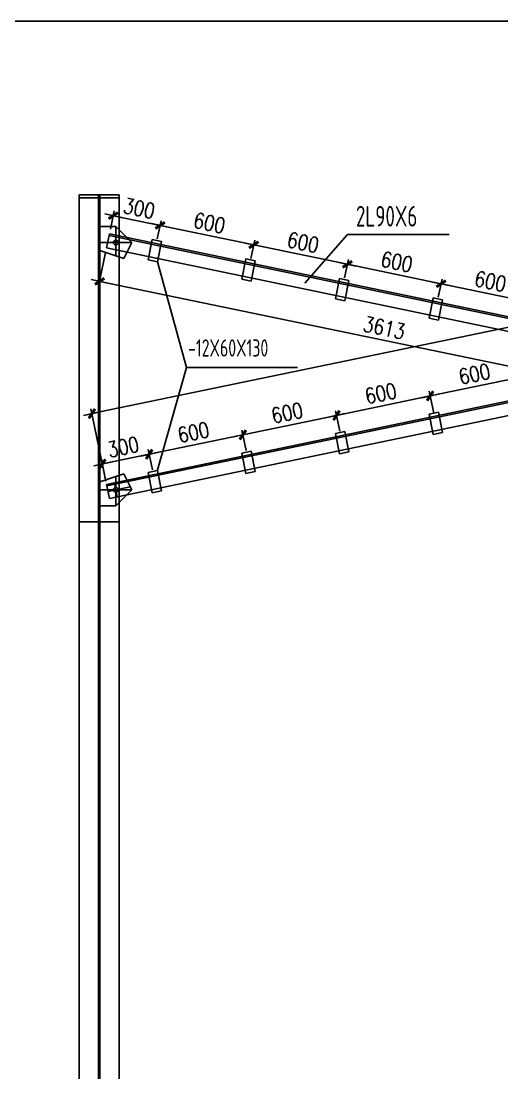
# Model space of a CAD drawing. Header units: millimetres. Extents: x 2451220 to 4527627, y -5186613 to -1639140.
# Drawn here: x 2555631 to 2558647, y -1732070 to -1725474 of the extents above; entities that cross this region are included whole.
import ezdxf
from ezdxf.enums import TextEntityAlignment as Align

# ---------------------------------------------------------------- set-up
doc = ezdxf.new("R2010")
doc.units = ezdxf.units.MM
doc.header["$LTSCALE"] = 1000
doc.header["$PDMODE"] = 34
doc.styles.add('DIM_FONT', font='simplex.shx', dxfattribs={"width": 0.8, "bigfont": 'hztxt.shx'})
doc.styles.get("Standard").update_dxf_attribs({"font": 'txt', "bigfont": 'gbcbig.shx'})
doc.styles.add('TSSD_Label', font='Tssdeng.shx', dxfattribs={"width": 0.7, "bigfont": 'hztxt.shx'})
doc.dimstyles.get("Standard").update_dxf_attribs({"dimscale": 100, "dimtxt": 3.5, "dimasz": 1, "dimexe": 2.5, "dimexo": 3, "dimgap": 1.5, "dimtad": 1, "dimdec": 0, "dimzin": 0, "dimdsep": 46, "dimtxsty": 'Standard', "dimblk": 'ARCHTICK', "dimcen": 0.09, "dimadec": 0, "dimazin": 0, "dimtfac": 1, "dimtdec": 0, "dimtix": 1, "dimtmove": 2, "dimatfit": 3, "dimldrblk": 'ARCHTICK', "dimfxl": 1, "dimtolj": 1, "dimtzin": 0, "dimarcsym": 0})

# ---------------------------------------------------------------- blocks, each defined once
blk = doc.blocks.new('_DIMX')
blk.add_line((-150, 0), (150, 0))
at = {"const_width": 50}
blk.add_lwpolyline([(-70, -70), (70, 70)], dxfattribs=at)
blk = doc.blocks.new('*D2495')
at = {"color": 3, "lineweight": -2}
for p, q in [((2556191.4, -1726779.7), (2556215.1, -1726665.4)), ((2556209.4, -1726694.9), (2556502.4, -1726755.7)), ((2556485.1, -1726840.7), (2556508.8, -1726726.4))]:
    blk.add_line(p, q, dxfattribs=at)
at = {"layer": 'Defpoints', "color": 0}
for p in [(2556502.7, -1726755.8), (2556185.3, -1726809.1), (2556479, -1726870.1)]:
    blk.add_point(p, dxfattribs=at)
at = {"color": 3, "lineweight": -2, "xscale": 0.36, "yscale": 0.36, "zscale": 0.36}
for p, rotation in [((2556209, -1726694.8), 168.2721133105949), ((2556502.7, -1726755.8), 348.2721133105949)]:
    blk.add_blockref('_DIMX', p, dxfattribs=dict(at, rotation=rotation))
at = {"color": 7, "insert": (2556371.7, -1726648.9), "char_height": 96, "attachment_point": 5, "rotation": 348.27211, "style": 'DIM_FONT'}
blk.add_mtext('\\A1;300', dxfattribs=at)
blk = doc.blocks.new('*D707')
at = {"color": 3, "lineweight": -2}
for p, q in [((2556485.1, -1726840.7), (2556508.8, -1726726.4)), ((2556503.1, -1726755.9), (2557089.9, -1726877.7)), ((2557072.6, -1726962.7), (2557096.3, -1726848.4))]:
    blk.add_line(p, q, dxfattribs=at)
at = {"layer": 'Defpoints', "color": 0}
for p in [(2556479, -1726870.1), (2557090.2, -1726877.7), (2557066.5, -1726992)]:
    blk.add_point(p, dxfattribs=at)
at = {"color": 3, "lineweight": -2, "xscale": 0.36, "yscale": 0.36, "zscale": 0.36}
for p, rotation in [((2556502.7, -1726755.8), 168.2721133152875), ((2557090.2, -1726877.7), 348.2721133152874)]:
    blk.add_blockref('_DIMX', p, dxfattribs=dict(at, rotation=rotation))
at = {"color": 7, "insert": (2556812.3, -1726740.4), "char_height": 96, "attachment_point": 5, "rotation": 348.27211, "style": 'DIM_FONT'}
blk.add_mtext('\\A1;600', dxfattribs=at)
blk = doc.blocks.new('*D708')
at = {"color": 3, "lineweight": -2}
for p, q in [((2557072.6, -1726962.7), (2557096.3, -1726848.4)), ((2557090.6, -1726877.8), (2557677.3, -1726999.6)), ((2557660.1, -1727084.6), (2557683.8, -1726970.3))]:
    blk.add_line(p, q, dxfattribs=at)
at = {"layer": 'Defpoints', "color": 0}
for p in [(2557066.5, -1726992), (2557677.7, -1726999.7), (2557654, -1727114)]:
    blk.add_point(p, dxfattribs=at)
at = {"color": 3, "lineweight": -2, "xscale": 0.36, "yscale": 0.36, "zscale": 0.36}
for p, rotation in [((2557090.2, -1726877.7), 168.2721133152875), ((2557677.7, -1726999.7), 348.2721133152874)]:
    blk.add_blockref('_DIMX', p, dxfattribs=dict(at, rotation=rotation))
at = {"color": 7, "insert": (2557399.8, -1726862.4), "char_height": 96, "attachment_point": 5, "rotation": 348.27211, "style": 'DIM_FONT'}
blk.add_mtext('\\A1;600', dxfattribs=at)
blk = doc.blocks.new('*D709')
at = {"color": 3, "lineweight": -2}
for p, q in [((2557660.1, -1727084.6), (2557683.8, -1726970.3)), ((2557678, -1726999.8), (2558264.8, -1727121.6)), ((2558247.5, -1727206.6), (2558271.3, -1727092.3))]:
    blk.add_line(p, q, dxfattribs=at)
at = {"layer": 'Defpoints', "color": 0}
for p in [(2557654, -1727114), (2558265.2, -1727121.7), (2558241.4, -1727236)]:
    blk.add_point(p, dxfattribs=at)
at = {"color": 3, "lineweight": -2, "xscale": 0.36, "yscale": 0.36, "zscale": 0.36}
for p, rotation in [((2557677.7, -1726999.7), 168.2721133152875), ((2558265.2, -1727121.7), 348.2721133152874)]:
    blk.add_blockref('_DIMX', p, dxfattribs=dict(at, rotation=rotation))
at = {"color": 7, "insert": (2557987.3, -1726984.3), "char_height": 96, "attachment_point": 5, "rotation": 348.27211, "style": 'DIM_FONT'}
blk.add_mtext('\\A1;600', dxfattribs=at)
blk = doc.blocks.new('*D710')
at = {"color": 3, "lineweight": -2}
for p, q in [((2558247.5, -1727206.6), (2558271.3, -1727092.3)), ((2558265.5, -1727121.7), (2558852.3, -1727243.5)), ((2558835, -1727328.6), (2558858.7, -1727214.2))]:
    blk.add_line(p, q, dxfattribs=at)
at = {"layer": 'Defpoints', "color": 0}
for p in [(2558241.4, -1727236), (2558852.6, -1727243.6), (2558828.9, -1727357.9)]:
    blk.add_point(p, dxfattribs=at)
at = {"color": 3, "lineweight": -2, "xscale": 0.36, "yscale": 0.36, "zscale": 0.36}
for p, rotation in [((2558265.2, -1727121.7), 168.2721133152875), ((2558852.6, -1727243.6), 348.2721133152874)]:
    blk.add_blockref('_DIMX', p, dxfattribs=dict(at, rotation=rotation))
at = {"color": 7, "insert": (2558574.8, -1727106.3), "char_height": 96, "attachment_point": 5, "rotation": 348.27211, "style": 'DIM_FONT'}
blk.add_mtext('\\A1;600', dxfattribs=at)
blk = doc.blocks.new('*D2497')
at = {"color": 3, "lineweight": -2}
for p, q in [((2556140.8, -1728251.8), (2556433.9, -1728191)), ((2556454.6, -1728289.2), (2556428.1, -1728161.5)), ((2556160.9, -1728350.2), (2556134.4, -1728222.5))]:
    blk.add_line(p, q, dxfattribs=at)
at = {"layer": 'Defpoints', "color": 0}
for p in [(2556434.2, -1728190.9), (2556460.7, -1728318.6), (2556167, -1728379.6)]:
    blk.add_point(p, dxfattribs=at)
at = {"color": 3, "lineweight": -2, "xscale": 0.36, "yscale": 0.36, "zscale": 0.36}
for p, rotation in [((2556434.2, -1728190.9), 11.72788668940509), ((2556140.5, -1728251.9), 191.7278866894051)]:
    blk.add_blockref('_DIMX', p, dxfattribs=dict(at, rotation=rotation))
at = {"color": 7, "insert": (2556271.5, -1728145), "char_height": 96, "attachment_point": 5, "rotation": 11.72789, "style": 'DIM_FONT'}
blk.add_mtext('\\A1;300', dxfattribs=at)
blk = doc.blocks.new('*D712')
at = {"color": 3, "lineweight": -2}
for p, q in [((2556434.6, -1728190.8), (2557021.3, -1728069)), ((2557042.1, -1728167.3), (2557015.6, -1728039.5)), ((2556454.6, -1728289.2), (2556428.1, -1728161.5))]:
    blk.add_line(p, q, dxfattribs=at)
at = {"layer": 'Defpoints', "color": 0}
for p in [(2557021.7, -1728068.9), (2557048.2, -1728196.6), (2556460.7, -1728318.6)]:
    blk.add_point(p, dxfattribs=at)
at = {"color": 3, "lineweight": -2, "xscale": 0.36, "yscale": 0.36, "zscale": 0.36}
for p, rotation in [((2557021.7, -1728068.9), 11.72788668471253), ((2556434.2, -1728190.9), 191.7278866847125)]:
    blk.add_blockref('_DIMX', p, dxfattribs=dict(at, rotation=rotation))
at = {"color": 7, "insert": (2556712.1, -1728053.5), "char_height": 96, "attachment_point": 5, "rotation": 11.72789, "style": 'DIM_FONT'}
blk.add_mtext('\\A1;600', dxfattribs=at)
blk = doc.blocks.new('*D713')
at = {"color": 3, "lineweight": -2}
for p, q in [((2557022, -1728068.8), (2557608.8, -1727947)), ((2557629.6, -1728045.3), (2557603.1, -1727917.6)), ((2557042.1, -1728167.3), (2557015.6, -1728039.5))]:
    blk.add_line(p, q, dxfattribs=at)
at = {"layer": 'Defpoints', "color": 0}
for p in [(2557609.2, -1727947), (2557635.7, -1728074.7), (2557048.2, -1728196.6)]:
    blk.add_point(p, dxfattribs=at)
at = {"color": 3, "lineweight": -2, "xscale": 0.36, "yscale": 0.36, "zscale": 0.36}
for p, rotation in [((2557609.2, -1727947), 11.72788668471253), ((2557021.7, -1728068.9), 191.7278866847125)]:
    blk.add_blockref('_DIMX', p, dxfattribs=dict(at, rotation=rotation))
at = {"color": 7, "insert": (2557299.6, -1727931.6), "char_height": 96, "attachment_point": 5, "rotation": 11.72789, "style": 'DIM_FONT'}
blk.add_mtext('\\A1;600', dxfattribs=at)
blk = doc.blocks.new('*D714')
at = {"color": 3, "lineweight": -2}
for p, q in [((2558219.1, -1727933.1), (2558190.5, -1727795.6)), ((2557609.5, -1727946.9), (2558196.3, -1727825.1)), ((2557629.6, -1728045.3), (2557603.1, -1727917.6))]:
    blk.add_line(p, q, dxfattribs=at)
at = {"layer": 'Defpoints', "color": 0}
for p in [(2558196.6, -1727825), (2558225.2, -1727962.5), (2557635.7, -1728074.7)]:
    blk.add_point(p, dxfattribs=at)
at = {"color": 3, "lineweight": -2, "xscale": 0.36, "yscale": 0.36, "zscale": 0.36}
for p, rotation in [((2558196.6, -1727825), 11.72788668471253), ((2557609.2, -1727947), 191.7278866847125)]:
    blk.add_blockref('_DIMX', p, dxfattribs=dict(at, rotation=rotation))
at = {"color": 7, "insert": (2557887, -1727809.6), "char_height": 96, "attachment_point": 5, "rotation": 11.72789, "style": 'DIM_FONT'}
blk.add_mtext('\\A1;600', dxfattribs=at)
blk = doc.blocks.new('*D715')
at = {"color": 3, "lineweight": -2}
for p, q in [((2558804.5, -1727801.4), (2558778, -1727673.7)), ((2558197, -1727824.9), (2558783.8, -1727703.1)), ((2558219.1, -1727933.1), (2558190.5, -1727795.6))]:
    blk.add_line(p, q, dxfattribs=at)
at = {"layer": 'Defpoints', "color": 0}
for p in [(2558784.1, -1727703), (2558810.6, -1727830.8), (2558225.2, -1727962.5)]:
    blk.add_point(p, dxfattribs=at)
at = {"color": 3, "lineweight": -2, "xscale": 0.36, "yscale": 0.36, "zscale": 0.36}
for p, rotation in [((2558784.1, -1727703), 11.72788668471253), ((2558196.6, -1727825), 191.7278866847125)]:
    blk.add_blockref('_DIMX', p, dxfattribs=dict(at, rotation=rotation))
at = {"color": 7, "insert": (2558474.5, -1727687.7), "char_height": 96, "attachment_point": 5, "rotation": 11.72789, "style": 'DIM_FONT'}
blk.add_mtext('\\A1;600', dxfattribs=at)
blk = doc.blocks.new('*D2500')
at = {"color": 3, "lineweight": -2}
for p, q in [((2556160.9, -1726926.6), (2556117.4, -1727136.1)), ((2559660.8, -1727841.1), (2556123.8, -1727106.8)), ((2559698.6, -1727661), (2559655.1, -1727870.5))]:
    blk.add_line(p, q, dxfattribs=at)
at = {"layer": 'Defpoints', "color": 0}
for p in [(2556167, -1726897.2), (2556123.5, -1727106.7), (2559704.7, -1727631.6)]:
    blk.add_point(p, dxfattribs=at)
at = {"color": 3, "lineweight": -2, "xscale": 0.36, "yscale": 0.36, "zscale": 0.36}
for p, rotation in [((2556123.5, -1727106.7), 168.2721133106192), ((2559661.2, -1727841.1), 348.2721133106192)]:
    blk.add_blockref('_DIMX', p, dxfattribs=dict(at, rotation=rotation))
at = {"color": 7, "insert": (2557908.2, -1727397.6), "char_height": 96, "attachment_point": 5, "rotation": 348.27211, "style": 'DIM_FONT'}
blk.add_mtext('\\A1;3613', dxfattribs=at)
blk = doc.blocks.new('*D2501')
at = {"color": 3, "lineweight": -2}
for p, q in [((2556075.3, -1727936.1), (2563639.5, -1726365.8)), ((2563727.8, -1726789.5), (2563633.8, -1726336.4)), ((2556162.9, -1728360), (2556068.8, -1727906.8))]:
    blk.add_line(p, q, dxfattribs=at)
at = {"layer": 'Defpoints', "color": 0}
for p in [(2563639.9, -1726365.7), (2563733.9, -1726818.9), (2556169, -1728389.4)]:
    blk.add_point(p, dxfattribs=at)
at = {"color": 3, "lineweight": -2, "xscale": 0.36, "yscale": 0.36, "zscale": 0.36}
for p, rotation in [((2563639.9, -1726365.7), 11.72788668937847), ((2556074.9, -1727936.2), 191.7278866893785)]:
    blk.add_blockref('_DIMX', p, dxfattribs=dict(at, rotation=rotation))
at = {"color": 7, "insert": (2559841.5, -1727074.6), "char_height": 96, "attachment_point": 5, "rotation": 11.72789, "style": 'DIM_FONT'}
blk.add_mtext('\\A1;7726', dxfattribs=at)

msp = doc.modelspace()

# ---------------------------------------------------------------- linework, layer by layer
for p, q in [((2555996.1, -1735783.5), (2555996.1, -1726563.5)), ((2555996.1, -1726563.5), (2556246.1, -1726563.5)), ((2556117.1, -1735783.5), (2556117.1, -1726563.5)), ((2556121.1, -1735783.5), (2556121.1, -1726563.5)), ((2556125.1, -1735783.5), (2556125.1, -1726563.5)), ((2556246.1, -1735783.5), (2556246.1, -1726563.5)), ((2555996.1, -1726583.5), (2556246.1, -1726583.5)), ((2556225.1, -1726763.3), (2556125.1, -1726763.3)), ((2556225.1, -1726763.3), (2556125.1, -1726763.3)), ((2556225.1, -1726763.3), (2556225.1, -1726946.7)), ((2556225.1, -1726763.3), (2556325.1, -1726863.3)), ((2556167, -1728379.6), (2563731.9, -1726809.1)), ((2556185.3, -1726809.1), (2556167, -1726897.2)), ((2556169, -1728389.4), (2563733.9, -1726818.9)), ((2559720.9, -1727553.3), (2556183.2, -1726818.9)), ((2559723, -1727543.5), (2556185.3, -1726809.1)), ((2557678.8, -1726813.1), (2557410, -1727117.1)), ((2558315.1, -1726813.1), (2557678.8, -1726813.1)), ((2556125.1, -1726863.3), (2556325.1, -1726863.3)), ((2556275.1, -1726963.3), (2556325.1, -1726863.3)), ((2556427.3, -1726971.7), (2556453.7, -1726844.4)), ((2556453.7, -1726844.4), (2556512.5, -1726856.6)), ((2556486, -1726983.9), (2556512.5, -1726856.6)), ((2556125.1, -1726913.3), (2556275.1, -1726963.3)), ((2559704.7, -1727631.6), (2556167, -1726897.2)), ((2556185.3, -1728467.7), (2563750.2, -1726897.2)), ((2556427.3, -1726971.7), (2556486, -1726983.9)), ((2556669.2, -1727646), (2556486, -1726983.9)), ((2557014.8, -1727093.7), (2557041.2, -1726966.4)), ((2557041.2, -1726966.4), (2557099.9, -1726978.6)), ((2557073.5, -1727105.9), (2557099.9, -1726978.6)), ((2557014.8, -1727093.7), (2557073.5, -1727105.9)), ((2557602.2, -1727215.6), (2557628.7, -1727088.3)), ((2557628.7, -1727088.3), (2557687.4, -1727100.5)), ((2557661, -1727227.8), (2557687.4, -1727100.5)), ((2557602.2, -1727215.6), (2557661, -1727227.8)), ((2558189.7, -1727337.6), (2558216.1, -1727210.3)), ((2558216.1, -1727210.3), (2558274.9, -1727222.5)), ((2558248.5, -1727349.8), (2558274.9, -1727222.5)), ((2558189.7, -1727337.6), (2558248.5, -1727349.8)), ((2556669.2, -1727646), (2556484, -1728296.8)), ((2557364.8, -1727646), (2556669.2, -1727646)), ((2558189.7, -1727939.2), (2558248.5, -1727927)), ((2558189.7, -1727939.2), (2558216.1, -1728066.5)), ((2558248.5, -1727927), (2558274.9, -1728054.3)), ((2557602.2, -1728061.2), (2557661, -1728049)), ((2557602.2, -1728061.2), (2557628.7, -1728188.5)), ((2557661, -1728049), (2557687.4, -1728176.3)), ((2558216.1, -1728066.5), (2558274.9, -1728054.3)), ((2557014.8, -1728183.1), (2557073.5, -1728171)), ((2557014.8, -1728183.1), (2557041.2, -1728310.4)), ((2557073.5, -1728171), (2557099.9, -1728298.2)), ((2557628.7, -1728188.5), (2557687.4, -1728176.3)), ((2556125.1, -1728363.5), (2556275.1, -1728313.5)), ((2556225.1, -1728513.5), (2556225.1, -1728330.1)), ((2556275.1, -1728313.5), (2556325.1, -1728413.5)), ((2556427.3, -1728305.1), (2556486, -1728292.9)), ((2556427.3, -1728305.1), (2556453.7, -1728432.4)), ((2556486, -1728292.9), (2556512.5, -1728420.2)), ((2557041.2, -1728310.4), (2557099.9, -1728298.2)), ((2556125.1, -1728413.5), (2556325.1, -1728413.5)), ((2556167, -1728379.6), (2556185.3, -1728467.7)), ((2556176.1, -1728423.6), (2556315.7, -1728394.7)), ((2556215.9, -1728369.4), (2556234.2, -1728457.5)), ((2556225.1, -1728513.5), (2556325.1, -1728413.5)), ((2556453.7, -1728432.4), (2556512.5, -1728420.2)), ((2556225.1, -1728513.5), (2556125.1, -1728513.5)), ((2555996.1, -1728613.5), (2556246.1, -1728613.5))]:
    msp.add_line(p, q)
msp.add_lwpolyline([(2545883.9, -1725474.3), (2564636.6, -1725474.3), (2564636.6, -1738493.1), (2545883.9, -1738493.1)], close=True)
for centre in [(2556225.1, -1726863.3), (2556225.1, -1728413.5)]:
    msp.add_circle(centre, 15)

# ---------------------------------------------------------------- texts
at = {"style": 'TSSD_Label', "width": 0.7}
msp.add_text('2L90X6', height=129.6, dxfattribs=at).set_placement((2557731, -1726763))
msp.add_text('-12X60X130', height=108.12, dxfattribs=at).set_placement((2556678.3, -1727524.3), align=Align.MIDDLE_LEFT)

# ---------------------------------------------------------------- dimensions: what is measured, and where the dimension line sits
for p1, p2, distance, picture, middle in [((2556169, -1728389.4), (2563733.9, -1726818.9), 462.8, '*D2501', (2559841.5, -1727074.6)), ((2556185.3, -1726809.1), (2556479, -1726870.1), 116.7, '*D2495', (2556371.7, -1726648.9)), ((2559704.7, -1727631.6), (2556167, -1726897.2), 214, '*D2500', (2557908.2, -1727397.6)), ((2556167, -1728379.6), (2556460.7, -1728318.6), 130.4, '*D2497', (2556271.5, -1728145))]:
    dim = msp.add_aligned_dim(p1=p1, p2=p2, distance=distance, dimstyle='Standard', override={"dimscale": 1.2, "dimtxt": 80, "dimasz": 0.3, "dimexe": 25, "dimexo": 25, "dimgap": 25, "dimtxsty": 'DIM_FONT', "dimblk1": '_DIMX', "dimblk2": '_DIMX', "dimsah": 1, "dimclrd": 3, "dimclre": 3, "dimclrt": 7, "dimldrblk": '_DIMX'})
    dim.commit()
    dim.dimension.update_dxf_attribs({"geometry": picture, "text_midpoint": middle})
for base, p1, p2, angle, picture, middle in [((2557090.2, -1726877.7), (2556479, -1726870.1), (2557066.5, -1726992), 168.27211, '*D707', (2556812.3, -1726740.4)), ((2557677.7, -1726999.7), (2557066.5, -1726992), (2557654, -1727114), 168.27211, '*D708', (2557399.8, -1726862.4)), ((2558265.2, -1727121.7), (2557654, -1727114), (2558241.4, -1727236), 168.27211, '*D709', (2557987.3, -1726984.3)), ((2558852.6, -1727243.6), (2558241.4, -1727236), (2558828.9, -1727357.9), 168.27211, '*D710', (2558574.8, -1727106.3)), ((2558784.1, -1727703), (2558225.2, -1727962.5), (2558810.6, -1727830.8), 191.72789, '*D715', (2558474.5, -1727687.7)), ((2558196.6, -1727825), (2557635.7, -1728074.7), (2558225.2, -1727962.5), 191.72789, '*D714', (2557887, -1727809.6)), ((2557609.2, -1727947), (2557048.2, -1728196.6), (2557635.7, -1728074.7), 191.72789, '*D713', (2557299.6, -1727931.6)), ((2557021.7, -1728068.9), (2556460.7, -1728318.6), (2557048.2, -1728196.6), 191.72789, '*D712', (2556712.1, -1728053.5))]:
    dim = msp.add_linear_dim(base=base, p1=p1, p2=p2, angle=angle, dimstyle='Standard', override={"dimscale": 1.2, "dimtxt": 80, "dimasz": 0.3, "dimexe": 25, "dimexo": 25, "dimgap": 25, "dimtxsty": 'DIM_FONT', "dimblk1": '_DIMX', "dimblk2": '_DIMX', "dimsah": 1, "dimclrd": 3, "dimclre": 3, "dimclrt": 7, "dimldrblk": '_DIMX'})
    dim.commit()
    dim.dimension.update_dxf_attribs({"geometry": picture, "text_midpoint": middle})

doc.saveas('drawing.dxf')
